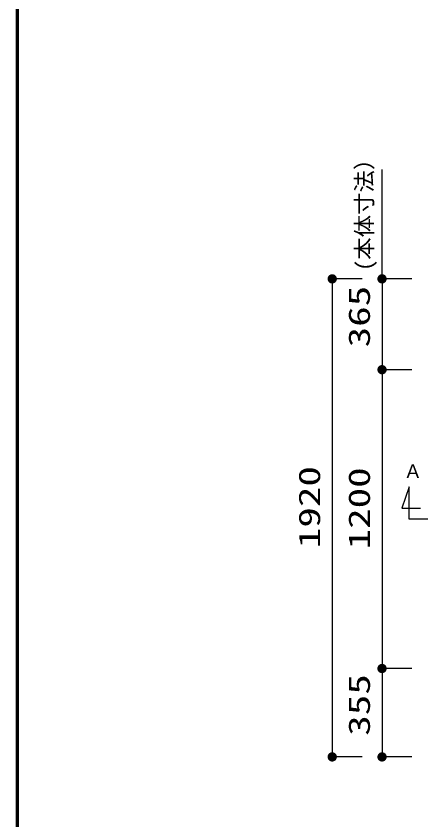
# Model space of a CAD drawing. Units: millimetres, scale not verified. Extents: x -9673 to 7645, y -6713 to 5365.
# Drawn here: x -8542 to -6888, y -868 to 2360 of the extents above; entities that cross this region are included whole.
import ezdxf
from ezdxf.enums import TextEntityAlignment as Align

# ---------------------------------------------------------------- set-up
doc = ezdxf.new("R2010")
doc.units = ezdxf.units.MM
doc.header["$LTSCALE"] = 30
for name, color, linetype, lineweight in [('0-1_KIKI', 3, 'Continuous', 25), ('0-5_MOJI', 7, 'Continuous', 25), ('0-6_SUNPO', 7, 'Continuous', 25)]:
    doc.layers.add(name, color=color, linetype=linetype, lineweight=lineweight)
doc.styles.add('MS Gothic', font='')
doc.styles.add('ＭＳ ゴシック', font='')
doc.styles.get('MS Gothic').set_extended_font_data('MS Gothic')
doc.styles.get('ＭＳ ゴシック').set_extended_font_data('MS Gothic')

msp = doc.modelspace()

# ---------------------------------------------------------------- linework, layer by layer
at = {"layer": '0-1_KIKI'}
msp.add_lwpolyline([(-6887.97, 339.05), (-6962.97, 339.05), (-6962.97, 469.05), (-6992.97, 384.05), (-6917.97, 384.05)], dxfattribs=at)
at = {"layer": '0-5_MOJI', "color": 4}
for p, q in [((-7072.26, 1304.66), (-7072.26, 1744.09)), ((-7152.26, 1304.66), (-7272.26, 1304.66)), ((-7272.26, 1304.66), (-7272.26, -615.34)), ((-6952.26, 1304.66), (-7072.26, 1304.66)), ((-7072.26, 1304.66), (-7072.26, 939.71)), ((-6952.26, 939.71), (-7072.26, 939.71)), ((-6952.26, 939.71), (-7072.26, 939.71)), ((-7072.26, 939.71), (-7072.26, -260.29)), ((-6952.26, -260.29), (-7072.26, -260.29)), ((-6952.26, -260.29), (-7072.26, -260.29)), ((-7072.26, -260.29), (-7072.26, -615.34)), ((-7152.26, -615.34), (-7272.26, -615.34)), ((-6952.26, -615.34), (-7072.26, -615.34))]:
    msp.add_line(p, q, dxfattribs=at)
at = {"layer": '0-5_MOJI'}
for points in [[(-7290.65, 1308.31), (-7272.26, 1304.66), (-7291.01, 1304.66)], [(-7291.01, 1304.66), (-7272.26, 1304.66), (-7290.65, 1301)], [(-7289.59, 1311.83), (-7272.26, 1304.66), (-7290.65, 1308.31)], [(-7290.65, 1301), (-7272.26, 1304.66), (-7289.59, 1297.48)], [(-7287.85, 1315.07), (-7272.26, 1304.66), (-7289.59, 1311.83)], [(-7289.59, 1297.48), (-7272.26, 1304.66), (-7287.85, 1294.24)], [(-7285.52, 1317.91), (-7272.26, 1304.66), (-7287.85, 1315.07)], [(-7287.85, 1294.24), (-7272.26, 1304.66), (-7285.52, 1291.4)], [(-7282.68, 1320.25), (-7272.26, 1304.66), (-7285.52, 1317.91)], [(-7285.52, 1291.4), (-7272.26, 1304.66), (-7282.68, 1289.07)], [(-7279.44, 1321.98), (-7272.26, 1304.66), (-7282.68, 1320.25)], [(-7282.68, 1289.07), (-7272.26, 1304.66), (-7279.44, 1287.33)], [(-7275.92, 1323.05), (-7272.26, 1304.66), (-7279.44, 1321.98)], [(-7279.44, 1287.33), (-7272.26, 1304.66), (-7275.92, 1286.27)], [(-7272.26, 1323.41), (-7272.26, 1304.66), (-7275.92, 1323.05)], [(-7275.92, 1286.27), (-7272.26, 1304.66), (-7272.26, 1285.91)], [(-7268.61, 1323.05), (-7272.26, 1304.66), (-7272.26, 1323.41)], [(-7265.09, 1321.98), (-7272.26, 1304.66), (-7268.61, 1323.05)], [(-7261.85, 1320.25), (-7272.26, 1304.66), (-7265.09, 1321.98)], [(-7259.01, 1317.91), (-7272.26, 1304.66), (-7261.85, 1320.25)], [(-7256.67, 1315.07), (-7272.26, 1304.66), (-7259.01, 1317.91)], [(-7254.94, 1311.83), (-7272.26, 1304.66), (-7256.67, 1315.07)], [(-7253.87, 1308.31), (-7272.26, 1304.66), (-7254.94, 1311.83)], [(-7253.51, 1304.66), (-7272.26, 1304.66), (-7253.87, 1308.31)], [(-7272.26, 1285.91), (-7272.26, 1304.66), (-7268.61, 1286.27)], [(-7268.61, 1286.27), (-7272.26, 1304.66), (-7265.09, 1287.33)], [(-7265.09, 1287.33), (-7272.26, 1304.66), (-7261.85, 1289.07)], [(-7261.85, 1289.07), (-7272.26, 1304.66), (-7259.01, 1291.4)], [(-7259.01, 1291.4), (-7272.26, 1304.66), (-7256.67, 1294.24)], [(-7256.67, 1294.24), (-7272.26, 1304.66), (-7254.94, 1297.48)], [(-7254.94, 1297.48), (-7272.26, 1304.66), (-7253.87, 1301)], [(-7253.87, 1301), (-7272.26, 1304.66), (-7253.51, 1304.66)], [(-7090.65, 1308.31), (-7072.26, 1304.66), (-7091.01, 1304.66)], [(-7091.01, 1304.66), (-7072.26, 1304.66), (-7090.65, 1301)], [(-7089.59, 1311.83), (-7072.26, 1304.66), (-7090.65, 1308.31)], [(-7090.65, 1301), (-7072.26, 1304.66), (-7089.59, 1297.48)], [(-7087.85, 1315.07), (-7072.26, 1304.66), (-7089.59, 1311.83)], [(-7089.59, 1297.48), (-7072.26, 1304.66), (-7087.85, 1294.24)], [(-7085.52, 1317.91), (-7072.26, 1304.66), (-7087.85, 1315.07)], [(-7087.85, 1294.24), (-7072.26, 1304.66), (-7085.52, 1291.4)], [(-7082.68, 1320.25), (-7072.26, 1304.66), (-7085.52, 1317.91)], [(-7085.52, 1291.4), (-7072.26, 1304.66), (-7082.68, 1289.07)], [(-7079.44, 1321.98), (-7072.26, 1304.66), (-7082.68, 1320.25)], [(-7082.68, 1289.07), (-7072.26, 1304.66), (-7079.44, 1287.33)], [(-7075.92, 1323.05), (-7072.26, 1304.66), (-7079.44, 1321.98)], [(-7079.44, 1287.33), (-7072.26, 1304.66), (-7075.92, 1286.27)], [(-7072.26, 1323.41), (-7072.26, 1304.66), (-7075.92, 1323.05)], [(-7075.92, 1286.27), (-7072.26, 1304.66), (-7072.26, 1285.91)], [(-7068.61, 1323.05), (-7072.26, 1304.66), (-7072.26, 1323.41)], [(-7065.09, 1321.98), (-7072.26, 1304.66), (-7068.61, 1323.05)], [(-7061.85, 1320.25), (-7072.26, 1304.66), (-7065.09, 1321.98)], [(-7059.01, 1317.91), (-7072.26, 1304.66), (-7061.85, 1320.25)], [(-7056.67, 1315.07), (-7072.26, 1304.66), (-7059.01, 1317.91)], [(-7054.94, 1311.83), (-7072.26, 1304.66), (-7056.67, 1315.07)], [(-7053.87, 1308.31), (-7072.26, 1304.66), (-7054.94, 1311.83)], [(-7053.51, 1304.66), (-7072.26, 1304.66), (-7053.87, 1308.31)], [(-7072.26, 1285.91), (-7072.26, 1304.66), (-7068.61, 1286.27)], [(-7068.61, 1286.27), (-7072.26, 1304.66), (-7065.09, 1287.33)], [(-7065.09, 1287.33), (-7072.26, 1304.66), (-7061.85, 1289.07)], [(-7061.85, 1289.07), (-7072.26, 1304.66), (-7059.01, 1291.4)], [(-7059.01, 1291.4), (-7072.26, 1304.66), (-7056.67, 1294.24)], [(-7056.67, 1294.24), (-7072.26, 1304.66), (-7054.94, 1297.48)], [(-7054.94, 1297.48), (-7072.26, 1304.66), (-7053.87, 1301)], [(-7053.87, 1301), (-7072.26, 1304.66), (-7053.51, 1304.66)], [(-7090.65, 943.36), (-7072.26, 939.71), (-7091.01, 939.71)], [(-7090.65, 943.36), (-7072.26, 939.71), (-7091.01, 939.71)], [(-7091.01, 939.71), (-7072.26, 939.71), (-7090.65, 936.05)], [(-7091.01, 939.71), (-7072.26, 939.71), (-7090.65, 936.05)], [(-7089.59, 946.88), (-7072.26, 939.71), (-7090.65, 943.36)], [(-7089.59, 946.88), (-7072.26, 939.71), (-7090.65, 943.36)], [(-7090.65, 936.05), (-7072.26, 939.71), (-7089.59, 932.53)], [(-7090.65, 936.05), (-7072.26, 939.71), (-7089.59, 932.53)], [(-7087.85, 950.12), (-7072.26, 939.71), (-7089.59, 946.88)], [(-7087.85, 950.12), (-7072.26, 939.71), (-7089.59, 946.88)], [(-7089.59, 932.53), (-7072.26, 939.71), (-7087.85, 929.29)], [(-7089.59, 932.53), (-7072.26, 939.71), (-7087.85, 929.29)], [(-7085.52, 952.96), (-7072.26, 939.71), (-7087.85, 950.12)], [(-7085.52, 952.96), (-7072.26, 939.71), (-7087.85, 950.12)], [(-7087.85, 929.29), (-7072.26, 939.71), (-7085.52, 926.45)], [(-7087.85, 929.29), (-7072.26, 939.71), (-7085.52, 926.45)], [(-7082.68, 955.3), (-7072.26, 939.71), (-7085.52, 952.96)], [(-7082.68, 955.3), (-7072.26, 939.71), (-7085.52, 952.96)], [(-7085.52, 926.45), (-7072.26, 939.71), (-7082.68, 924.12)], [(-7085.52, 926.45), (-7072.26, 939.71), (-7082.68, 924.12)], [(-7079.44, 957.03), (-7072.26, 939.71), (-7082.68, 955.3)], [(-7079.44, 957.03), (-7072.26, 939.71), (-7082.68, 955.3)], [(-7082.68, 924.12), (-7072.26, 939.71), (-7079.44, 922.38)], [(-7082.68, 924.12), (-7072.26, 939.71), (-7079.44, 922.38)], [(-7075.92, 958.1), (-7072.26, 939.71), (-7079.44, 957.03)], [(-7075.92, 958.1), (-7072.26, 939.71), (-7079.44, 957.03)], [(-7079.44, 922.38), (-7072.26, 939.71), (-7075.92, 921.32)], [(-7079.44, 922.38), (-7072.26, 939.71), (-7075.92, 921.32)], [(-7072.26, 958.46), (-7072.26, 939.71), (-7075.92, 958.1)], [(-7072.26, 958.46), (-7072.26, 939.71), (-7075.92, 958.1)], [(-7075.92, 921.32), (-7072.26, 939.71), (-7072.26, 920.96)], [(-7075.92, 921.32), (-7072.26, 939.71), (-7072.26, 920.96)], [(-7068.61, 958.1), (-7072.26, 939.71), (-7072.26, 958.46)], [(-7068.61, 958.1), (-7072.26, 939.71), (-7072.26, 958.46)], [(-7065.09, 957.03), (-7072.26, 939.71), (-7068.61, 958.1)], [(-7065.09, 957.03), (-7072.26, 939.71), (-7068.61, 958.1)], [(-7061.85, 955.3), (-7072.26, 939.71), (-7065.09, 957.03)], [(-7061.85, 955.3), (-7072.26, 939.71), (-7065.09, 957.03)], [(-7059.01, 952.96), (-7072.26, 939.71), (-7061.85, 955.3)], [(-7059.01, 952.96), (-7072.26, 939.71), (-7061.85, 955.3)], [(-7056.67, 950.12), (-7072.26, 939.71), (-7059.01, 952.96)], [(-7056.67, 950.12), (-7072.26, 939.71), (-7059.01, 952.96)], [(-7054.94, 946.88), (-7072.26, 939.71), (-7056.67, 950.12)], [(-7054.94, 946.88), (-7072.26, 939.71), (-7056.67, 950.12)], [(-7053.87, 943.36), (-7072.26, 939.71), (-7054.94, 946.88)], [(-7053.87, 943.36), (-7072.26, 939.71), (-7054.94, 946.88)], [(-7053.51, 939.71), (-7072.26, 939.71), (-7053.87, 943.36)], [(-7053.51, 939.71), (-7072.26, 939.71), (-7053.87, 943.36)], [(-7072.26, 920.96), (-7072.26, 939.71), (-7068.61, 921.32)], [(-7068.61, 921.32), (-7072.26, 939.71), (-7065.09, 922.38)], [(-7065.09, 922.38), (-7072.26, 939.71), (-7061.85, 924.12)], [(-7061.85, 924.12), (-7072.26, 939.71), (-7059.01, 926.45)], [(-7059.01, 926.45), (-7072.26, 939.71), (-7056.67, 929.29)], [(-7056.67, 929.29), (-7072.26, 939.71), (-7054.94, 932.53)], [(-7054.94, 932.53), (-7072.26, 939.71), (-7053.87, 936.05)], [(-7053.87, 936.05), (-7072.26, 939.71), (-7053.51, 939.71)], [(-7072.26, 920.96), (-7072.26, 939.71), (-7068.61, 921.32)], [(-7068.61, 921.32), (-7072.26, 939.71), (-7065.09, 922.38)], [(-7065.09, 922.38), (-7072.26, 939.71), (-7061.85, 924.12)], [(-7061.85, 924.12), (-7072.26, 939.71), (-7059.01, 926.45)], [(-7059.01, 926.45), (-7072.26, 939.71), (-7056.67, 929.29)], [(-7056.67, 929.29), (-7072.26, 939.71), (-7054.94, 932.53)], [(-7054.94, 932.53), (-7072.26, 939.71), (-7053.87, 936.05)], [(-7053.87, 936.05), (-7072.26, 939.71), (-7053.51, 939.71)], [(-7090.65, -256.64), (-7072.26, -260.29), (-7091.01, -260.29)], [(-7090.65, -256.64), (-7072.26, -260.29), (-7091.01, -260.29)], [(-7089.59, -253.12), (-7072.26, -260.29), (-7090.65, -256.64)], [(-7089.59, -253.12), (-7072.26, -260.29), (-7090.65, -256.64)], [(-7087.85, -249.88), (-7072.26, -260.29), (-7089.59, -253.12)], [(-7087.85, -249.88), (-7072.26, -260.29), (-7089.59, -253.12)], [(-7085.52, -247.04), (-7072.26, -260.29), (-7087.85, -249.88)], [(-7085.52, -247.04), (-7072.26, -260.29), (-7087.85, -249.88)], [(-7082.68, -244.7), (-7072.26, -260.29), (-7085.52, -247.04)], [(-7082.68, -244.7), (-7072.26, -260.29), (-7085.52, -247.04)], [(-7079.44, -242.97), (-7072.26, -260.29), (-7082.68, -244.7)], [(-7079.44, -242.97), (-7072.26, -260.29), (-7082.68, -244.7)], [(-7075.92, -241.9), (-7072.26, -260.29), (-7079.44, -242.97)], [(-7075.92, -241.9), (-7072.26, -260.29), (-7079.44, -242.97)], [(-7072.26, -241.54), (-7072.26, -260.29), (-7075.92, -241.9)], [(-7072.26, -241.54), (-7072.26, -260.29), (-7075.92, -241.9)], [(-7068.61, -241.9), (-7072.26, -260.29), (-7072.26, -241.54)], [(-7068.61, -241.9), (-7072.26, -260.29), (-7072.26, -241.54)], [(-7065.09, -242.97), (-7072.26, -260.29), (-7068.61, -241.9)], [(-7065.09, -242.97), (-7072.26, -260.29), (-7068.61, -241.9)], [(-7061.85, -244.7), (-7072.26, -260.29), (-7065.09, -242.97)], [(-7061.85, -244.7), (-7072.26, -260.29), (-7065.09, -242.97)], [(-7059.01, -247.04), (-7072.26, -260.29), (-7061.85, -244.7)], [(-7059.01, -247.04), (-7072.26, -260.29), (-7061.85, -244.7)], [(-7056.67, -249.88), (-7072.26, -260.29), (-7059.01, -247.04)], [(-7056.67, -249.88), (-7072.26, -260.29), (-7059.01, -247.04)], [(-7054.94, -253.12), (-7072.26, -260.29), (-7056.67, -249.88)], [(-7054.94, -253.12), (-7072.26, -260.29), (-7056.67, -249.88)], [(-7053.87, -256.64), (-7072.26, -260.29), (-7054.94, -253.12)], [(-7053.87, -256.64), (-7072.26, -260.29), (-7054.94, -253.12)], [(-7053.51, -260.29), (-7072.26, -260.29), (-7053.87, -256.64)], [(-7053.51, -260.29), (-7072.26, -260.29), (-7053.87, -256.64)], [(-7091.01, -260.29), (-7072.26, -260.29), (-7090.65, -263.95)], [(-7091.01, -260.29), (-7072.26, -260.29), (-7090.65, -263.95)], [(-7090.65, -263.95), (-7072.26, -260.29), (-7089.59, -267.47)], [(-7090.65, -263.95), (-7072.26, -260.29), (-7089.59, -267.47)], [(-7089.59, -267.47), (-7072.26, -260.29), (-7087.85, -270.71)], [(-7089.59, -267.47), (-7072.26, -260.29), (-7087.85, -270.71)], [(-7087.85, -270.71), (-7072.26, -260.29), (-7085.52, -273.55)], [(-7087.85, -270.71), (-7072.26, -260.29), (-7085.52, -273.55)], [(-7085.52, -273.55), (-7072.26, -260.29), (-7082.68, -275.88)], [(-7085.52, -273.55), (-7072.26, -260.29), (-7082.68, -275.88)], [(-7082.68, -275.88), (-7072.26, -260.29), (-7079.44, -277.62)], [(-7082.68, -275.88), (-7072.26, -260.29), (-7079.44, -277.62)], [(-7079.44, -277.62), (-7072.26, -260.29), (-7075.92, -278.68)], [(-7079.44, -277.62), (-7072.26, -260.29), (-7075.92, -278.68)], [(-7075.92, -278.68), (-7072.26, -260.29), (-7072.26, -279.04)], [(-7075.92, -278.68), (-7072.26, -260.29), (-7072.26, -279.04)], [(-7072.26, -279.04), (-7072.26, -260.29), (-7068.61, -278.68)], [(-7068.61, -278.68), (-7072.26, -260.29), (-7065.09, -277.62)], [(-7065.09, -277.62), (-7072.26, -260.29), (-7061.85, -275.88)], [(-7061.85, -275.88), (-7072.26, -260.29), (-7059.01, -273.55)], [(-7059.01, -273.55), (-7072.26, -260.29), (-7056.67, -270.71)], [(-7056.67, -270.71), (-7072.26, -260.29), (-7054.94, -267.47)], [(-7054.94, -267.47), (-7072.26, -260.29), (-7053.87, -263.95)], [(-7053.87, -263.95), (-7072.26, -260.29), (-7053.51, -260.29)], [(-7072.26, -279.04), (-7072.26, -260.29), (-7068.61, -278.68)], [(-7068.61, -278.68), (-7072.26, -260.29), (-7065.09, -277.62)], [(-7065.09, -277.62), (-7072.26, -260.29), (-7061.85, -275.88)], [(-7061.85, -275.88), (-7072.26, -260.29), (-7059.01, -273.55)], [(-7059.01, -273.55), (-7072.26, -260.29), (-7056.67, -270.71)], [(-7056.67, -270.71), (-7072.26, -260.29), (-7054.94, -267.47)], [(-7054.94, -267.47), (-7072.26, -260.29), (-7053.87, -263.95)], [(-7053.87, -263.95), (-7072.26, -260.29), (-7053.51, -260.29)], [(-7290.65, -611.69), (-7272.26, -615.34), (-7291.01, -615.34)], [(-7289.59, -608.17), (-7272.26, -615.34), (-7290.65, -611.69)], [(-7287.85, -604.93), (-7272.26, -615.34), (-7289.59, -608.17)], [(-7285.52, -602.09), (-7272.26, -615.34), (-7287.85, -604.93)], [(-7282.68, -599.75), (-7272.26, -615.34), (-7285.52, -602.09)], [(-7279.44, -598.02), (-7272.26, -615.34), (-7282.68, -599.75)], [(-7275.92, -596.95), (-7272.26, -615.34), (-7279.44, -598.02)], [(-7272.26, -596.59), (-7272.26, -615.34), (-7275.92, -596.95)], [(-7268.61, -596.95), (-7272.26, -615.34), (-7272.26, -596.59)], [(-7265.09, -598.02), (-7272.26, -615.34), (-7268.61, -596.95)], [(-7261.85, -599.75), (-7272.26, -615.34), (-7265.09, -598.02)], [(-7259.01, -602.09), (-7272.26, -615.34), (-7261.85, -599.75)], [(-7256.67, -604.93), (-7272.26, -615.34), (-7259.01, -602.09)], [(-7254.94, -608.17), (-7272.26, -615.34), (-7256.67, -604.93)], [(-7253.87, -611.69), (-7272.26, -615.34), (-7254.94, -608.17)], [(-7253.51, -615.34), (-7272.26, -615.34), (-7253.87, -611.69)], [(-7090.65, -611.69), (-7072.26, -615.34), (-7091.01, -615.34)], [(-7089.59, -608.17), (-7072.26, -615.34), (-7090.65, -611.69)], [(-7087.85, -604.93), (-7072.26, -615.34), (-7089.59, -608.17)], [(-7085.52, -602.09), (-7072.26, -615.34), (-7087.85, -604.93)], [(-7082.68, -599.75), (-7072.26, -615.34), (-7085.52, -602.09)], [(-7079.44, -598.02), (-7072.26, -615.34), (-7082.68, -599.75)], [(-7075.92, -596.95), (-7072.26, -615.34), (-7079.44, -598.02)], [(-7072.26, -596.59), (-7072.26, -615.34), (-7075.92, -596.95)], [(-7068.61, -596.95), (-7072.26, -615.34), (-7072.26, -596.59)], [(-7065.09, -598.02), (-7072.26, -615.34), (-7068.61, -596.95)], [(-7061.85, -599.75), (-7072.26, -615.34), (-7065.09, -598.02)], [(-7059.01, -602.09), (-7072.26, -615.34), (-7061.85, -599.75)], [(-7056.67, -604.93), (-7072.26, -615.34), (-7059.01, -602.09)], [(-7054.94, -608.17), (-7072.26, -615.34), (-7056.67, -604.93)], [(-7053.87, -611.69), (-7072.26, -615.34), (-7054.94, -608.17)], [(-7053.51, -615.34), (-7072.26, -615.34), (-7053.87, -611.69)], [(-7291.01, -615.34), (-7272.26, -615.34), (-7290.65, -619)], [(-7290.65, -619), (-7272.26, -615.34), (-7289.59, -622.52)], [(-7289.59, -622.52), (-7272.26, -615.34), (-7287.85, -625.76)], [(-7287.85, -625.76), (-7272.26, -615.34), (-7285.52, -628.6)], [(-7285.52, -628.6), (-7272.26, -615.34), (-7282.68, -630.93)], [(-7282.68, -630.93), (-7272.26, -615.34), (-7279.44, -632.67)], [(-7279.44, -632.67), (-7272.26, -615.34), (-7275.92, -633.73)], [(-7275.92, -633.73), (-7272.26, -615.34), (-7272.26, -634.09)], [(-7272.26, -634.09), (-7272.26, -615.34), (-7268.61, -633.73)], [(-7268.61, -633.73), (-7272.26, -615.34), (-7265.09, -632.67)], [(-7265.09, -632.67), (-7272.26, -615.34), (-7261.85, -630.93)], [(-7261.85, -630.93), (-7272.26, -615.34), (-7259.01, -628.6)], [(-7259.01, -628.6), (-7272.26, -615.34), (-7256.67, -625.76)], [(-7256.67, -625.76), (-7272.26, -615.34), (-7254.94, -622.52)], [(-7254.94, -622.52), (-7272.26, -615.34), (-7253.87, -619)], [(-7253.87, -619), (-7272.26, -615.34), (-7253.51, -615.34)], [(-7091.01, -615.34), (-7072.26, -615.34), (-7090.65, -619)], [(-7090.65, -619), (-7072.26, -615.34), (-7089.59, -622.52)], [(-7089.59, -622.52), (-7072.26, -615.34), (-7087.85, -625.76)], [(-7087.85, -625.76), (-7072.26, -615.34), (-7085.52, -628.6)], [(-7085.52, -628.6), (-7072.26, -615.34), (-7082.68, -630.93)], [(-7082.68, -630.93), (-7072.26, -615.34), (-7079.44, -632.67)], [(-7079.44, -632.67), (-7072.26, -615.34), (-7075.92, -633.73)], [(-7075.92, -633.73), (-7072.26, -615.34), (-7072.26, -634.09)], [(-7072.26, -634.09), (-7072.26, -615.34), (-7068.61, -633.73)], [(-7068.61, -633.73), (-7072.26, -615.34), (-7065.09, -632.67)], [(-7065.09, -632.67), (-7072.26, -615.34), (-7061.85, -630.93)], [(-7061.85, -630.93), (-7072.26, -615.34), (-7059.01, -628.6)], [(-7059.01, -628.6), (-7072.26, -615.34), (-7056.67, -625.76)], [(-7056.67, -625.76), (-7072.26, -615.34), (-7054.94, -622.52)], [(-7054.94, -622.52), (-7072.26, -615.34), (-7053.87, -619)], [(-7053.87, -619), (-7072.26, -615.34), (-7053.51, -615.34)]]:
    msp.add_solid(points, dxfattribs=at)
at = {"layer": '0-6_SUNPO'}
for p, q in [((-8541.89, 5364.6), (-8541.89, -6220.21)), ((-8541.29, 5364), (-8541.29, -6219.61)), ((-8540.69, 5363.4), (-8540.69, -6219.01)), ((-8540.09, 5362.8), (-8540.09, -6218.41)), ((-8539.49, 5362.2), (-8539.49, -6217.81)), ((-8538.89, 5361.6), (-8538.89, -6217.21)), ((-8538.29, 5361), (-8538.29, -6216.61)), ((-8537.69, 5360.4), (-8537.69, -6216.01)), ((-8537.09, 5359.8), (-8537.09, -6215.41)), ((-8536.49, 5359.2), (-8536.49, -6214.81)), ((-8535.89, 5358.6), (-8535.89, -6214.21)), ((-8535.29, 5358), (-8535.29, -6213.61)), ((-8534.69, 5357.4), (-8534.69, -6213.01)), ((-8534.09, 5356.8), (-8534.09, -6212.41)), ((-8533.49, 5356.2), (-8533.49, -6211.81))]:
    msp.add_line(p, q, dxfattribs=at)

# ---------------------------------------------------------------- texts
at = {"layer": '0-1_KIKI', "color": 4, "style": 'MS Gothic'}
msp.add_text('Ａ', height=54.99, dxfattribs=at).set_placement((-6985.73, 487.72), align=Align.BOTTOM_LEFT)
at = {"layer": '0-5_MOJI', "color": 4, "style": 'MS Gothic'}
msp.add_text('(本体寸法）', height=65.98, rotation=90, dxfattribs=at).set_placement((-7090.75, 1336.55), align=Align.BOTTOM_LEFT)
at = {"layer": '0-5_MOJI', "color": 3, "style": 'ＭＳ ゴシック', "width": 1.4}
for s, p in [('365', (-7094.76, 1029.61)), ('1920', (-7294.76, 222.94)), ('1200', (-7094.76, 217.99)), ('355', (-7094.76, -530.39))]:
    msp.add_text(s, height=86.59, rotation=90, dxfattribs=at).set_placement(p, align=Align.BOTTOM_LEFT)

doc.saveas('drawing.dxf')
